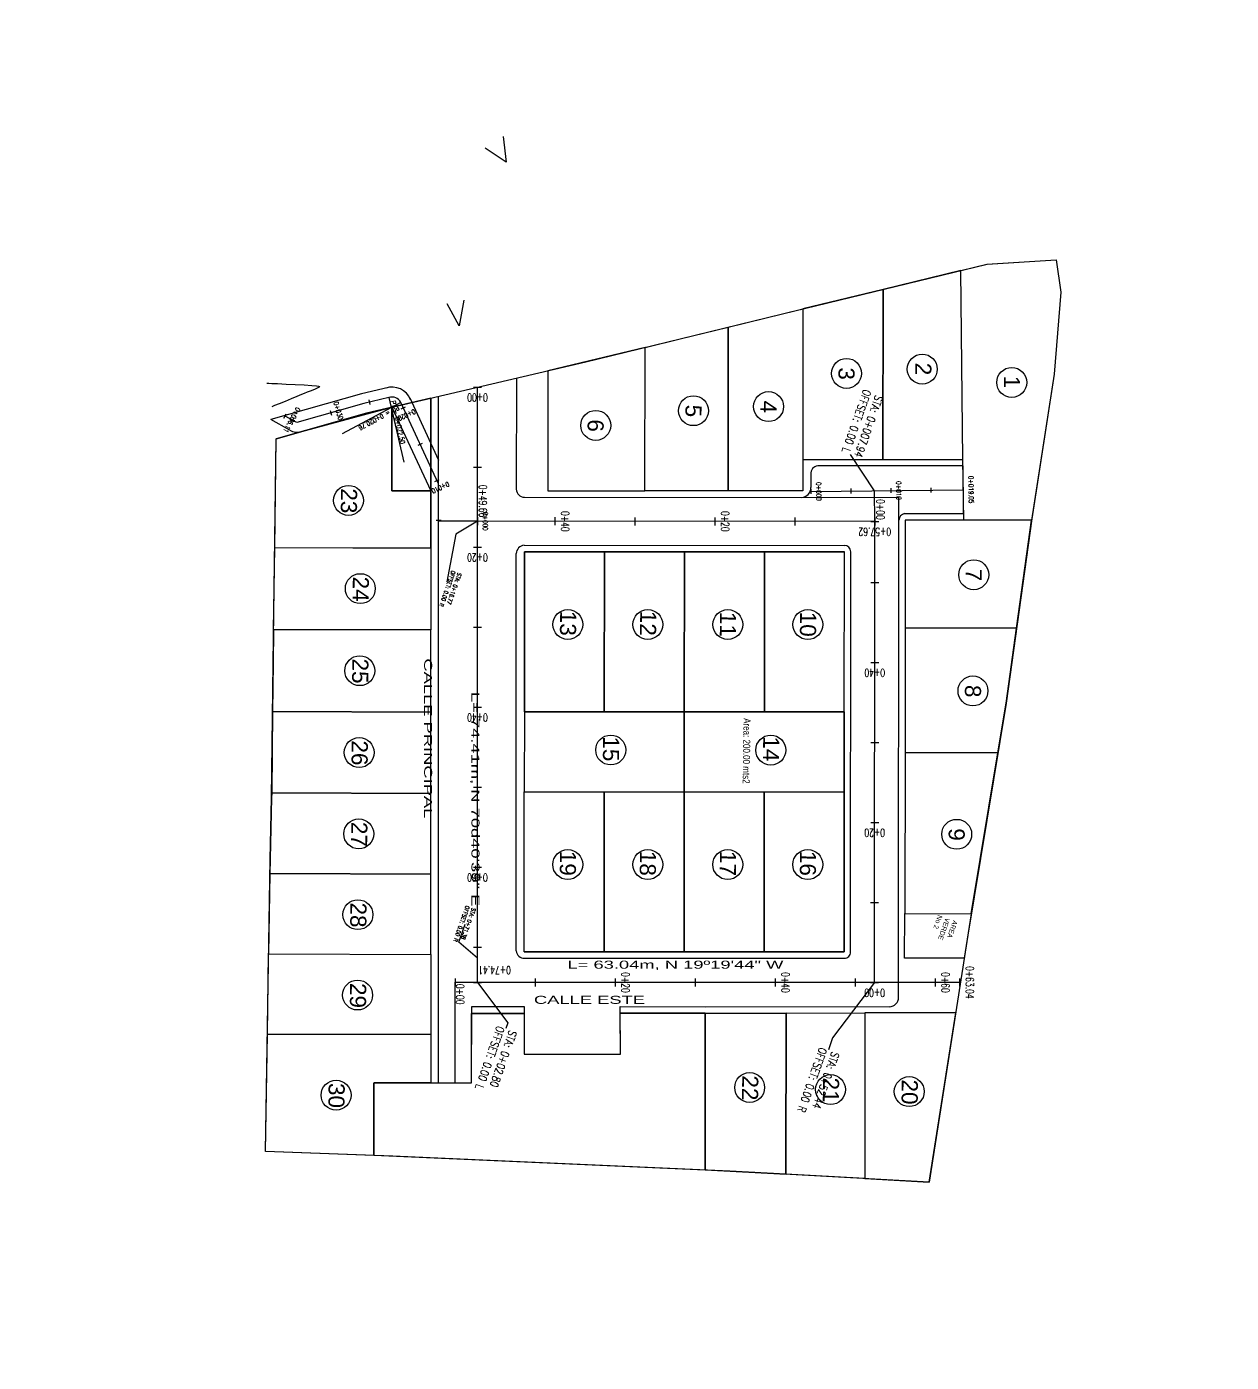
# Model space of a CAD drawing. Header units: metres. Extents: x 604533 to 608048, y 1310709 to 1311860.
# Drawn here: x 606743.5 to 606894.1, y 1311565.7 to 1311732.6 of the extents above; entities that cross this region are included whole.
import ezdxf
from ezdxf.enums import TextEntityAlignment as Align

# ---------------------------------------------------------------- set-up
doc = ezdxf.new("R2010")
doc.units = ezdxf.units.M
doc.header["$LTSCALE"] = 0.0254
doc.header["$MEASUREMENT"] = 0
for name, color, linetype in [('A CIVIL', 6, 'Continuous'), ('CVL_CUADCON_LIN', 8, 'Continuous'), ('EJE CALLE ESTE-TXT-ROAD-STAT', 7, 'Continuous'), ('EJE CALLE NORTE-TXT-ROAD-STAT', 7, 'Continuous'), ('EJE CALLE OESTE-TXT-ROAD-STAT', 7, 'Continuous'), ('EJE DE CANAL-TXT-ROAD-STAT', 7, 'Continuous'), ('EJE ED CALLE SUR-TXT-ROAD-STAT', 7, 'Continuous'), ('EJES', 30, 'Continuous'), ('LOTES', 3, 'Continuous'), ('perfiles', 3, 'Continuous'), ('POLIGONO', 4, 'Continuous'), ('PTOS GPS', 1, 'Continuous'), ('ROTULOS LOTES', 1, 'Continuous'), ('STALBL', 7, 'Continuous'), ('STAPTS', 7, 'Continuous'), ('VENTANAS', 252, 'Continuous')]:
    doc.layers.add(name, color=color, linetype=linetype)
doc.styles.add('ALINEAMIENTO', font='romans.shx', dxfattribs={"width": 0.7, "height": 1})
doc.styles.add('ALINEAMIENTO 2', font='romans.shx', dxfattribs={"width": 0.7, "height": 0.6})
doc.styles.add('COTA ELE', font='romans.shx', dxfattribs={"height": 5})
doc.styles.add('ele lot', font='ARIALN.TTF', dxfattribs={"width": 0.7, "height": 0.75})
doc.styles.add('perfiles', font='romans.shx', dxfattribs={"width": 0.8, "height": 1})
doc.styles.add('ROTULOS', font='arial.ttf', dxfattribs={"height": 3})
doc.styles.get("Standard").update_dxf_attribs({"font": 'arial.ttf'})
doc.styles.add('TSN - Arial Narrow', font='ARIALN.TTF')
doc.dimstyles.new('COMEN PERFIL', dxfattribs={"dimscale": 40, "dimtxt": 5, "dimasz": 100, "dimexe": 0.005, "dimexo": 0.005, "dimgap": 0.005, "dimtad": 2, "dimzin": 0, "dimdsep": 46, "dimtxsty": 'COTA ELE', "dimcen": 0.09, "dimclrd": 1, "dimclre": 1, "dimclrt": 3, "dimadec": 0, "dimazin": 0, "dimtfac": 1, "dimtofl": 0, "dimtmove": 0, "dimatfit": 3, "dimldrblk": 'ARCHTICK', "dimfxl": 1, "dimtolj": 1, "dimtzin": 0, "dimarcsym": 0})
doc.dimstyles.new('LOTES', dxfattribs={"dimscale": 0.001, "dimtxt": 1, "dimasz": 100, "dimexe": 0.005, "dimexo": 0.005, "dimgap": 0.005, "dimtad": 2, "dimzin": 0, "dimdsep": 46, "dimtxsty": 'ALINEAMIENTO', "dimcen": 0.09, "dimclrd": 1, "dimclre": 1, "dimclrt": 3, "dimadec": 0, "dimazin": 0, "dimtfac": 1, "dimtofl": 0, "dimtmove": 0, "dimatfit": 3, "dimldrblk": 'ARCHTICK', "dimfxl": 1, "dimtolj": 1, "dimtzin": 0, "dimarcsym": 0})

# ---------------------------------------------------------------- blocks, each defined once
blk = doc.blocks.new('_ArchTick')
at = {"color": 0, "linetype": 'ByBlock', "const_width": 0.15}
blk.add_lwpolyline([(-0.5, -0.5), (0.5, 0.5)], dxfattribs=at)
blk = doc.blocks.new('lbl_tic')
blk.add_line((0, -0.04165), (0, 0.04165))
blk = doc.blocks.new('sta_tic')
blk.add_line((0, -0.04165), (0, 0.04165))
blk = doc.blocks.new('A$C31B816FB')
for p, q in [((40.14, 96.52, 100), (-18.85, 75.85, 100)), ((49.22, 74.1, 100), (41.6, 95.82, 100)), ((46.64, 83.89), (65.64, 90.55)), ((65.64, 90.55), (67.6, 83.79)), ((36.75, 88.98, 100), (-10.46, 72.44, 100)), ((50.99, 50.77, 100), (37.75, 88.49, 100)), ((37.01, 88.23), (18.13, 81.61)), ((50.24, 50.48), (37.01, 88.23)), ((-17.17, 77.21, 100), (-19.61, 84.17, 100)), ((49.98, 74.36), (46.64, 83.89)), ((67.6, 83.79), (68.49, 80.85)), ((-25.24, 82.12, 100), (-19.21, 64.99, 100)), ((8.7, 78.3), (18.13, 81.61)), ((21.44, 72.17), (18.13, 81.61)), ((68.49, 80.85), (49.98, 74.36)), ((40.31, 78.79), (21.44, 72.17)), ((8.7, 78.3), (-10.18, 71.69)), ((12, 68.87), (8.7, 78.3)), ((-3.37, 31.69, 100), (-18.85, 75.85, 100)), ((52.73, 64.07, 100), (49.22, 74.1, 100)), ((24.75, 62.74), (21.44, 72.17)), ((2.3, 33.66, 100), (-10.94, 71.43, 100)), ((-6.87, 62.25), (-10.18, 71.69)), ((12, 68.87), (-6.87, 62.25)), ((15.31, 59.43), (12, 68.87)), ((43.62, 69.35), (24.75, 62.74)), ((58.34, 66.05, 100), (52.73, 64.07, 100)), ((62.32, 54.71, 100), (58.34, 66.05, 100)), ((-17.95, 64.53, 100), (-16.37, 65.09, 100)), ((-3.56, 52.82), (-6.87, 62.25)), ((15.31, 59.43), (24.75, 62.74)), ((28.05, 53.3), (24.75, 62.74)), ((15.31, 59.43), (-3.56, 52.82)), ((18.62, 49.99), (15.31, 59.43)), ((46.93, 59.92), (28.05, 53.3)), ((56.71, 52.73, 100), (62.32, 54.71, 100)), ((-0.26, 43.38), (-3.56, 52.82)), ((31.36, 43.86), (28.05, 53.3)), ((58.88, 46.55, 100), (56.71, 52.73, 100)), ((50.24, 50.48), (31.36, 43.86)), ((18.62, 49.99), (-0.26, 43.38)), ((50.45, 49.49, 100), (3.58, 33.06, 100)), ((21.93, 40.56), (18.62, 49.99)), ((67.87, 49.67, 100), (58.88, 46.55, 100)), ((71.91, 38.17, 100), (67.87, 49.67, 100)), ((69.23, 45.79, 100), (-11.75, 17.39, 100)), ((69.23, 45.79, 100), (-11.75, 17.39, 100)), ((21.93, 40.56), (31.36, 43.86)), ((3.05, 33.94), (-0.26, 43.38)), ((70.56, 23.58, 100), (63.86, 42.89, 100)), ((21.93, 40.56), (3.05, 33.94)), ((-17.11, 25.81, 100), (-3.98, 30.41, 100))]:
    blk.add_line(p, q)
at = {"ltscale": 20000}
for p, q in [((49.98, 74.36), (53.52, 64.35, 100)), ((57.52, 53.02, 213.1), (59.7, 46.83, 274.83))]:
    blk.add_line(p, q, dxfattribs=at)
for points in [[(60.65, 107.78), (39.57, 103.88), (43.33, 93.17), (62.9, 100.02), (60.65, 107.78)], [(27.26, 101.63), (7.19, 98.12), (10.99, 87.15), (29.97, 93.8), (27.26, 101.63)], [(43.33, 93.17), (62.9, 100.02), (65.64, 90.55), (46.64, 83.89), (43.33, 93.17)], [(-8.31, 95.15), (-3.72, 82), (10.99, 87.15), (7.19, 98.12), (0.99, 97.03), (-8.31, 95.15)], [(-21.66, 92.45), (-18.85, 84.45), (-16.43, 77.55), (-3.72, 82), (-8.31, 95.15), (-21.66, 92.45)], [(-21.66, 92.45), (-18.85, 84.45), (-25.99, 81.85), (-48.16, 73.78), (-50, 76.61), (-53.38, 84.58), (-49.76, 86.47), (-39.82, 89.09), (-21.66, 92.45)], [(-15.64, 64.28), (-12.55, 55.48), (-31.88, 48.7), (-35.7, 54.56), (-37.12, 56.75), (-15.64, 64.28)], [(-9.11, 45.65), (-26.04, 39.72), (-28.5, 43.52), (-31.88, 48.7), (-12.55, 55.48), (-9.11, 45.65)], [(63.87, 42.89), (69.56, 44.88), (71.91, 38.17), (80.49, 41.18), (84.51, 28.22), (70.57, 23.58), (63.87, 42.89)], [(54.43, 39.58), (63.86, 42.89), (70.56, 23.58), (61.07, 20.42), (54.43, 39.58)], [(54.43, 39.58), (44.94, 36.25), (51.54, 17.25), (61.07, 20.42), (54.43, 39.58)], [(41.94, 14.12), (42.55, 14.32), (49.84, 16.68), (51.54, 17.25), (44.94, 36.25), (35.42, 32.91), (41.94, 14.12)], [(32.31, 10.86), (41.94, 14.12), (35.42, 32.91), (25.82, 29.55), (32.31, 10.86)], [(25.82, 29.55), (16.14, 26.15), (22.64, 7.6), (26.64, 8.95), (32.31, 10.86), (25.82, 29.55)], [(6.5, 22.77), (16.14, 26.15), (22.64, 7.6), (12.89, 4.33), (6.5, 22.77)], [(-0.26, 20.4), (6.5, 22.77), (12.9, 4.33), (0, 0), (-6.76, 9.58), (-6.76, 9.58), (-8.52, 12.35), (1.35, 15.81), (-0.26, 20.4)], [(-0.26, 20.4), (6.5, 22.77), (12.9, 4.33), (0, 0), (-6.76, 9.58), (-6.76, 9.58), (-8.52, 12.35), (1.35, 15.81), (-0.26, 20.4)], [(-11.21, 16.56), (-0.26, 20.4), (1.35, 15.81), (-8.52, 12.35), (-11.21, 16.56)]]:
    blk.add_lwpolyline(points)
for points in [[(27.26, 101.63), (32.79, 102.63), (35.26, 95.6), (29.98, 93.78), (27.26, 101.63)], [(37.01, 88.23), (40.31, 78.79), (21.44, 72.17), (18.13, 81.61), (37.01, 88.23)], [(8.7, 78.3), (15.31, 59.43), (24.75, 62.74), (18.13, 81.61), (8.7, 78.3)], [(58.34, 66.05), (53.52, 64.35), (49.98, 74.36), (68.49, 80.85), (80.48, 41.18), (71.95, 38.19), (67.87, 49.67), (59.7, 46.83), (57.52, 53.02), (62.32, 54.71), (58.34, 66.05), (53.52, 64.35)], [(40.31, 78.79), (43.62, 69.35), (24.75, 62.74), (21.44, 72.17), (40.31, 78.79)], [(-10.18, 71.69), (-6.87, 62.25), (12, 68.87), (8.7, 78.3), (-10.18, 71.69)], [(-6.87, 62.25), (-3.56, 52.82), (15.31, 59.43), (12, 68.87), (-6.87, 62.25)], [(43.62, 69.35), (46.93, 59.92), (28.05, 53.3), (24.75, 62.74), (43.62, 69.35)], [(15.31, 59.43), (21.93, 40.56), (31.36, 43.86), (24.75, 62.74), (15.31, 59.43)], [(-3.56, 52.82), (-0.26, 43.38), (18.62, 49.99), (15.31, 59.43), (-3.56, 52.82)], [(46.93, 59.92), (50.24, 50.48), (31.36, 43.86), (28.05, 53.3), (46.93, 59.92)], [(-0.26, 43.38), (3.05, 33.94), (21.93, 40.56), (18.62, 49.99), (-0.26, 43.38)]]:
    blk.add_lwpolyline(points, dxfattribs=at)
at = {"elevation": 100}
for points in [[(-19.61, 84.17), (-25.24, 82.12)], [(63.86, 42.89), (69.55, 44.88), (71.91, 38.17), (80.48, 41.18), (84.5, 28.22), (70.56, 23.58), (63.86, 42.89)]]:
    blk.add_lwpolyline(points, dxfattribs=at)
for centre in [(50.8, 101.67), (18.49, 96.62), (0.91, 92.61), (53.82, 92.3), (-12.83, 87.89), (-37.08, 84.42), (56.92, 82.68), (28.22, 80.31), (-34.95, 73.32), (-0.09, 70.39), (16.25, 71.21), (31.53, 70.87), (-31.31, 64.56), (3.22, 60.95), (34.84, 61.44), (-24.17, 56.74), (22.86, 52.33), (38.15, 52), (6.53, 51.51), (-20.58, 48.05), (9.83, 42.08), (-14.8, 37.13), (74.93, 34.21), (62.23, 32.61), (52.74, 29.32), (43.18, 26.08), (33.57, 22.77), (23.89, 19.45), (14.19, 16.12), (4.27, 11.08)]:
    blk.add_circle(centre, 1.87)
for centre, radius, start, end in [((40.5, 95.4, 100), 1.18, 21.0503, 107.9979), ((37.02, 88.26, 100), 0.767, 16.8664, 110.6586), ((-16.41, 77.62, 100), 0.862, 207.9447, 285.4696), ((-10.13, 71.67, 100), 0.842, 113.0869, 196.5713), ((-15.96, 63.95, 100), 1.21, 21.0634, 109.736), ((-18.35, 65.39, 100), 0.947, 204.8015, 295.1313), ((50, 50.44, 100), 1.05, 295.5153, 18.5393), ((3.27, 34.06, 100), 1.05, 202.5723, 287.5316), ((-4.37, 31.38, 100), 1.05, 291.8786, 17.2528)]:
    blk.add_arc(centre, radius, start, end)
at = {"layer": 'A CIVIL'}
for p, q in [((35.85, 103.07, 100), (56.71, 43.58, 100)), ((39.36, 93.07, 100), (-15.03, 74.01, 100)), ((-15.03, 74.01, 100), (1.4, 27.15, 100)), ((68.55, 47.73, 100), (56.68, 43.57, 100)), ((55.79, 46.22, 100), (-14.43, 21.6, 100))]:
    blk.add_line(p, q, dxfattribs=at)
at = {"layer": 'A CIVIL', "ltscale": 20000}
for p, q in [((-15.91, 65.25, 100), (-22.42, 83.14, 100)), ((-15.03, 74.01), (-18.62, 72.7, 100))]:
    blk.add_line(p, q, dxfattribs=at)
at = {"layer": 'A CIVIL', "ltscale": 20000, "elevation": 100}
blk.add_lwpolyline([(-11.21, 16.56), (-6.76, 9.58), (0, 0)], dxfattribs=at)
at = {"layer": 'CVL_CUADCON_LIN', "ltscale": 0.5, "flags": 128}
for points in [[(-22.66, 72.42), (-25.99, 81.85), (-48.16, 73.78), (-42.72, 65.39), (-22.66, 72.42)], [(-19.35, 62.98), (-22.66, 72.42), (-42.72, 65.39), (-37.12, 56.75), (-19.35, 62.98)], [(-5.09, 34.18), (-9.11, 45.65), (-26.02, 39.73), (-19.27, 29.21), (-5.09, 34.18)]]:
    blk.add_lwpolyline(points, dxfattribs=at)
at = {"layer": 'EJES', "ltscale": 20000}
for p, q in [((-1.9, 2.71), (-8.52, 12.35)), ((-1.58, 1.24), (-2.04, -1.44))]:
    blk.add_line(p, q, dxfattribs=at)
blk.add_lwpolyline([(1.4, 27.15), (3.01, 22.57), (-1.42, 21.02), (-9.45, 13.19, 0.363716), (-9.52, 11.58), (-7.8, 8.88), (-2.76, 1.75), (-3.05, 0.1)], format="xyb", dxfattribs=at)
blk.add_arc((-3.55, 1.58), 2, 350.2178, 34.5056, dxfattribs=at)
at = {"layer": 'LOTES', "ltscale": 20000}
for p, q in [((-10.34, 14.06), (-4.22, 20.03)), ((-8.52, 12.35), (-0.26, 20.4))]:
    blk.add_line(p, q, dxfattribs=at)
at = {"layer": 'LOTES', "color": 0, "ltscale": 20000}
blk.add_lwpolyline([(46.64, 83.89), (50.03, 74.38), (68.48, 80.85), (65.63, 90.55), (46.64, 83.89)], dxfattribs=at)
at = {"layer": 'LOTES', "ltscale": 20000}
blk.add_lwpolyline([(-10.72, 11.13), (-8.84, 8.18), (-2.04, -1.44)], dxfattribs=at)
blk.add_arc((-8.53, 12.34), 2.5, 130.9791, 217.4924, dxfattribs=at)
at = {"layer": 'perfiles', "color": 1, "ltscale": 20000}
blk.add_line((6.5, 22.77, 100), (-11.21, 16.56, 100), dxfattribs=at)
at = {"layer": 'POLIGONO', "ltscale": 20000}
blk.add_polyline3d([(0, 0, 100), (-6.77, 9.58, 100), (-21.91, 33.34, 100), (-28.51, 43.52, 100), (-35.7, 54.56, 100), (-50.01, 76.61, 100), (-53.39, 84.58, 100), (-49.76, 86.47, 100), (-39.82, 89.09, 100), (-21.83, 92.41, 100), (0.98, 97.03, 100), (29.92, 102.09, 100), (60.64, 107.78, 100), (67.59, 83.79, 100), (79.79, 43.43, 100), (84.5, 28.22, 100), (49.84, 16.68, 100), (42.55, 14.32, 100), (26.64, 8.95, 100), (0, 0, 100)], dxfattribs=at)
at = {"layer": 'POLIGONO', "color": 6, "ltscale": 20000}
blk.add_polyline3d([(-6.18, -3.4, 100.5), (-6.2, -3.34, 100.5), (-6.25, -3.17, 100.5), (-6.36, -2.79, 100.5), (-6.56, -2.13, 100.5), (-6.87, -1.11, 100.5), (-7.2, 0, 100.5), (-7.51, 1.08, 100.5), (-7.77, 2.01, 100.5), (-7.91, 2.56, 100.5), (-7.96, 2.83, 100.5), (-7.97, 2.92, 100.5), (-7.96, 2.93, 100.5), (-7.94, 2.94, 100.5), (-7.87, 2.91, 100.5), (-7.73, 2.79, 100.5), (-7.48, 2.53, 100.5), (-7.12, 2.12, 100.5), (-6.77, 1.71, 100.5), (-6.51, 1.42, 100.5), (-6.27, 1.15, 100.5), (-5.85, 0.69, 100.5), (-5.33, 0.11, 100.5), (-4.78, -0.51, 100.5), (-4.27, -1.09, 100.5), (-3.85, -1.56, 100.5), (-3.61, -1.83, 100.5)], dxfattribs=at)
at = {"layer": 'PTOS GPS', "ltscale": 20000}
for points in [[(-24.1, 16.38), (-20.91, 16.89), (-22.99, 14.59)], [(-45.04, 14.26), (-42.15, 15.68), (-42.93, 12.62)]]:
    blk.add_lwpolyline(points, dxfattribs=at)
at = {"layer": 'STAPTS', "ltscale": 20000}
for p, q in [((-9.52, 11.58), (-2.52, 16.04)), ((-9.45, 13.19), (-3.33, 7.59))]:
    blk.add_line(p, q, dxfattribs=at)
at = {"layer": 'EJE CALLE ESTE-TXT-ROAD-STAT', "ltscale": 20000, "xscale": 12.00480192082422, "yscale": 12.00480192084797, "zscale": 12.00480192076831, "rotation": 289.3288684956279}
for name, p in [('lbl_tic', (35.85, 103.07)), ('lbl_tic', (36.85, 100.2)), ('sta_tic', (40.16, 90.76)), ('lbl_tic', (43.47, 81.33)), ('sta_tic', (46.78, 71.89)), ('lbl_tic', (50.09, 62.45)), ('sta_tic', (53.4, 53.02)), ('lbl_tic', (56.71, 43.58))]:
    blk.add_blockref(name, p, dxfattribs=at)
at = {"layer": 'EJE CALLE NORTE-TXT-ROAD-STAT', "ltscale": 20000, "xscale": 12.00480192072029, "yscale": 12.00480192084797, "zscale": 12.00480192076831, "rotation": 19.31142475859509}
for name, p in [('lbl_tic', (39.36, 93.07)), ('sta_tic', (29.92, 89.76)), ('lbl_tic', (20.48, 86.46)), ('sta_tic', (11.04, 83.15)), ('lbl_tic', (1.61, 79.84)), ('sta_tic', (-7.83, 76.54)), ('lbl_tic', (-15.03, 74.01))]:
    blk.add_blockref(name, p, dxfattribs=at)
at = {"layer": 'EJE CALLE OESTE-TXT-ROAD-STAT', "ltscale": 20000, "xscale": 12.00480192082037, "yscale": 12.00480192084797, "zscale": 12.00480192076831, "rotation": 289.3141438073862}
for name, p in [('lbl_tic', (-15.03, 74.01)), ('sta_tic', (-11.72, 64.58)), ('lbl_tic', (-8.41, 55.14)), ('sta_tic', (-5.1, 45.7)), ('lbl_tic', (-1.8, 36.27)), ('lbl_tic', (1.4, 27.15))]:
    blk.add_blockref(name, p, dxfattribs=at)
at = {"layer": 'EJE DE CANAL-TXT-ROAD-STAT', "ltscale": 20000, "xscale": 12.00480192079797, "yscale": 12.00480192084797, "zscale": 12.00480192076831, "rotation": 289.3150624686505}
blk.add_blockref('lbl_tic', (1.4, 27.15), dxfattribs=at)
at = {"layer": 'EJE ED CALLE SUR-TXT-ROAD-STAT', "ltscale": 20000, "xscale": 12.00480192081735, "yscale": 12.00480192084797, "zscale": 12.00480192076831, "rotation": 19.3223940028508}
for name, p in [('sta_tic', (51.63, 44.76)), ('lbl_tic', (55.79, 46.22)), ('lbl_tic', (42.19, 41.45)), ('sta_tic', (32.76, 38.14)), ('lbl_tic', (23.32, 34.84)), ('sta_tic', (13.88, 31.53)), ('lbl_tic', (4.45, 28.22)), ('sta_tic', (-4.99, 24.91)), ('lbl_tic', (-14.43, 21.6))]:
    blk.add_blockref(name, p, dxfattribs=at)
at = {"layer": 'STALBL', "ltscale": 20000, "yscale": 7.20288115250878, "zscale": 7.202881152460984}
for name, p, xscale, rotation in [('lbl_tic', (-22.42, 83.14), 7.202881152570047, 290.0000507930504), ('sta_tic', (-21.04, 79.34), 7.202881152570047, 290.0000507930504), ('lbl_tic', (-19.33, 74.64), 7.202881152570047, 290.0000507930504), ('sta_tic', (-17.62, 69.94), 7.202881152570047, 290.0000507930504), ('lbl_tic', (-15.91, 65.25), 7.202881152570047, 290.0000507930504), ('lbl_tic', (1.4, 27.15), 7.202881152476142, 289.3223940030868), ('sta_tic', (2.87, 22.52), 7.202881152437622, 19.32239400221298), ('lbl_tic', (-1.75, 20.7), 7.202881152411813, 44.26148022303492), ('sta_tic', (-5.33, 17.21), 7.202881152411813, 44.26148022303492), ('lbl_tic', (-8.91, 13.72), 7.202881152411813, 44.26148022303492), ('sta_tic', (-8.18, 9.48), 7.202881152471845, 302.5036247985183), ('lbl_tic', (-5.32, 5.37), 7.202881152486904, 305.2178278267435), ('lbl_tic', (-3.05, 0.1), 7.202881152417217, 80.21782782801132), ('sta_tic', (-2.86, 1.2), 7.202881152417217, 80.21782782801132)]:
    blk.add_blockref(name, p, dxfattribs=dict(at, xscale=xscale, rotation=rotation))
at = {"ltscale": 20000, "insert": (28.73, 100.34), "char_height": 0.6, "width": 4.4179, "attachment_point": 1}
blk.add_mtext('AREA VERDE \\PNo 2', dxfattribs=at)
at = {"linetype": 'Continuous', "lineweight": 25, "ltscale": 0.1, "insert": (11.67, 66.95), "char_height": 0.874, "width": 14.1332, "attachment_point": 1, "rotation": 18.5755, "style": 'TSN - Arial Narrow'}
blk.add_mtext('\\pi-2.62211,l4.37019,t4.37019;Area: 200.00 mts2', dxfattribs=at)
at = {"layer": 'A CIVIL', "ltscale": 20000, "style": 'perfiles', "width": 0.8}
blk.add_text('STA: 0+007.94', height=1, dxfattribs=at).set_placement((-21.92, 68.55), align=Align.BOTTOM_RIGHT)
blk.add_text('OFFSET: 0.00 L', height=1, dxfattribs=at).set_placement((-21.92, 68.22), align=Align.TOP_RIGHT)
at = {"layer": 'EJE CALLE ESTE-TXT-ROAD-STAT', "ltscale": 20000, "style": 'ALINEAMIENTO', "width": 0.7}
for s, p in [('0+63.04', (35.68, 103.54)), ('0+60', (36.69, 100.67)), ('0+40', (43.31, 81.8)), ('0+20', (49.93, 62.93)), ('0+00', (58.16, 43.91))]:
    blk.add_text(s, height=1, rotation=19.3289, dxfattribs=at).set_placement(p, align=Align.BOTTOM_CENTER)
at = {"layer": 'EJE CALLE NORTE-TXT-ROAD-STAT', "ltscale": 20000, "style": 'ALINEAMIENTO', "width": 0.7}
for s, p in [('0+00', (39.83, 93.24)), ('0+20', (20.95, 86.62)), ('0+40', (2.08, 80.01)), ('0+57.62', (-14.55, 74.18))]:
    blk.add_text(s, height=1, rotation=289.3114, dxfattribs=at).set_placement(p, align=Align.BOTTOM_CENTER)
at = {"layer": 'EJE CALLE OESTE-TXT-ROAD-STAT', "ltscale": 20000, "style": 'ALINEAMIENTO', "width": 0.7}
for s, p in [('0+00', (-16.4, 73.43)), ('0+20', (-8.58, 55.61)), ('0+40', (-1.96, 36.74)), ('0+49.66', (-0.95, 26.21))]:
    blk.add_text(s, height=1, rotation=19.3141, dxfattribs=at).set_placement(p, align=Align.BOTTOM_CENTER)
at = {"layer": 'EJE ED CALLE SUR-TXT-ROAD-STAT', "ltscale": 20000, "style": 'ALINEAMIENTO', "width": 0.7}
for s, p in [('0+74.41', (52.89, 47.48)), ('0+60', (42.67, 41.62)), ('0+40', (23.79, 35)), ('0+20', (4.92, 28.38)), ('0+00', (-13.95, 21.77))]:
    blk.add_text(s, height=1, rotation=289.3224, dxfattribs=at).set_placement(p, align=Align.BOTTOM_CENTER)
at = {"layer": 'perfiles', "ltscale": 20000, "style": 'perfiles', "width": 0.8}
for s, height, p in [('STA: 0+52.44', 1, (49.22, 90.57)), ('STA: 0+02.80', 1, (60.03, 51.64)), ('STA: 0+16.77', 0.5, (8.24, 26.8))]:
    blk.add_text(s, height=height, dxfattribs=at).set_placement(p, align=Align.BOTTOM_LEFT)
for s, height, p in [('OFFSET: 0.00 R', 1, (49.22, 90.24)), ('OFFSET: 0.00 L', 1, (60.03, 51.31)), ('OFFSET: 0.00 R', 0.5, (8.24, 26.64))]:
    blk.add_text(s, height=height, dxfattribs=at).set_placement(p, align=Align.TOP_LEFT)
at = {"layer": 'perfiles', "color": 1, "ltscale": 20000, "style": 'perfiles', "width": 0.8}
blk.add_text('STA: 0+71.38', height=0.5, dxfattribs=at).set_placement((47.18, 42.34), align=Align.BOTTOM_LEFT)
blk.add_text('OFFSET: 0.00 R', height=0.5, dxfattribs=at).set_placement((47.18, 42.17), align=Align.TOP_LEFT)
at = {"layer": 'ROTULOS LOTES', "style": 'ROTULOS'}
for s, height, p in [('20', 2.014, (49.66, 100.29)), ('9', 2.01, (18.1, 95.43)), ('8', 2.01, (0.52, 91.42)), ('21', 2.014, (52.69, 90.92)), ('7', 2.01, (-13.23, 86.69)), ('1', 2.01, (-37.56, 83.23)), ('22', 2.014, (55.78, 81.3)), ('16', 2.014, (26.91, 78.83)), ('2', 2.01, (-35.43, 72.24)), ('14', 2.014, (14.93, 69.75)), ('17', 2.014, (30.22, 69.39)), ('10', 2.014, (-1.3, 68.95)), ('3', 2.01, (-31.7, 63.37)), ('11', 2.014, (2.03, 59.51)), ('18', 2.014, (33.53, 59.95)), ('4', 2.01, (-24.56, 55.54)), ('15', 2.014, (21.55, 50.87)), ('12', 2.014, (5.21, 50.05)), ('19', 2.014, (36.83, 50.52)), ('5', 2.01, (-20.97, 46.86)), ('13', 2.014, (8.52, 40.61)), ('6', 2.01, (-15.19, 35.93)), ('30', 2.014, (73.79, 32.83)), ('29', 2.014, (61.1, 31.23)), ('28', 2.014, (51.6, 27.94)), ('27', 2.014, (42.05, 24.7)), ('26', 2.014, (32.43, 21.39)), ('25', 2.014, (22.75, 18.07)), ('24', 2.014, (13.06, 14.74)), ('23', 2.014, (3.14, 9.7))]:
    blk.add_text(s, height=height, rotation=18.5755, dxfattribs=at).set_placement(p)
at = {"layer": 'STALBL', "ltscale": 20000, "style": 'ALINEAMIENTO 2', "width": 0.7}
for s, rotation, p in [('0+019.05', 20.0001, (-22.6, 83.61)), ('0+010', 20.0001, (-19.5, 75.11)), ('0+000', 20.0001, (-16.08, 65.72)), ('0+000', 19.3224, (1.23, 27.62)), ('0+010', 314.2615, (-1.39, 21.05)), ('0+020', 314.2615, (-8.55, 14.07)), ('0+030', 35.2178, (-5.61, 5.78)), ('0+036.11', 350.2178, (-2.96, 0.6))]:
    blk.add_text(s, height=0.6, rotation=rotation, dxfattribs=at).set_placement(p, align=Align.BOTTOM_CENTER)
at = {"layer": 'STAPTS', "ltscale": 20000, "style": 'ALINEAMIENTO 2', "width": 0.7}
for s, rotation, p in [('PT = 0+022.50', 32.5036, (-9.06, 11.79)), ('PC = 0+020.76', 317.5439, (-9.13, 12.79))]:
    blk.add_text(s, height=0.6, rotation=rotation, dxfattribs=at).set_placement(p, align=Align.BOTTOM_LEFT)
at = {"layer": 'A CIVIL', "ltscale": 20000}
blk.add_leader([(-18.62, 72.7, 100), (-21.92, 68.39, 100)], dimstyle='LOTES', dxfattribs=at)
at = {"layer": 'perfiles', "ltscale": 20000}
for points in [[(39.36, 93.07, 100), (47.64, 90.41, 100), (49.22, 90.41, 100)], [(55.79, 46.22), (59.3, 51.47), (60.03, 51.47)], [(1.4, 27.15), (3.83, 25.13), (9.81, 26.05)]]:
    blk.add_leader(points, dimstyle='COMEN PERFIL', override={"dimscale": 0.001, "dimtxt": 0.6, "dimtxsty": 'ALINEAMIENTO'}, dxfattribs=at)
at = {"layer": 'perfiles', "color": 1, "ltscale": 20000}
blk.add_leader([(52.93, 45.22, 100), (51.79, 42.36, 100), (49.42, 42.37, 100)], dimstyle='COMEN PERFIL', override={"dimscale": 0.001, "dimtxt": 0.6, "dimtxsty": 'ALINEAMIENTO'}, dxfattribs=at)

msp = doc.modelspace()

# ---------------------------------------------------------------- block references
at = {"layer": 'VENTANAS', "color": 1, "ltscale": 20000, "rotation": 250.6711315057277}
msp.add_blockref('A$C31B816FB', (606774.697, 1311681.12, -100), dxfattribs=at)

# ---------------------------------------------------------------- texts
at = {"layer": 'VENTANAS', "color": 1, "ltscale": 20000, "style": 'ele lot', "width": 2}
for s, p in [('CALLE PRINCIPAL', (606793.189, 1311653.674)), (' L= 74.41m, N 70d40\'39" E', (606799.106, 1311650.119))]:
    msp.add_text(s, height=1, rotation=270, dxfattribs=at).set_placement(p)
for s, p in [(' L= 63.04m, N 19º19\'44" W', (606810.469, 1311614.899, -100)), ('CALLE ESTE', (606806.914, 1311610.503, -100))]:
    msp.add_text(s, height=1, dxfattribs=at).set_placement(p)

doc.saveas('drawing.dxf')
